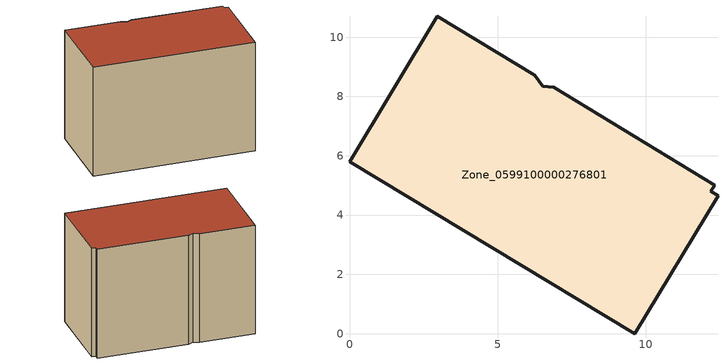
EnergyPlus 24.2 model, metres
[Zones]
Zone_0599100000276801
 floor ground (C_G): 6.89,8.32 12.32,5.01 12.18,4.8 12.43,4.65 9.63,0 0,5.79 2.97,10.7 6.24,8.71 6.51,8.35 z0
 wall outside (C_F): 9.63,0 12.43,4.65 12.18,4.8 12.32,5.01 6.89,8.32 6.51,8.35 6.24,8.71 2.97,10.7 0,5.79 9.63,0 z0:7.99
 roof outside (C_R): 12.32,5.01 6.89,8.32 6.51,8.35 6.24,8.71 2.97,10.7 0,5.79 9.63,0 12.43,4.65 12.18,4.8 z7.99
[BUILDING]
Pand.0599100000276801: North Axis=0; Terrain=City; Loads Convergence Tolerance Value=0.04; Temperature Convergence Tolerance Value=0.4; Solar Distribution=FullExterior; Maximum Number of Warmup Days=25; Minimum Number of Warmup Days=1
[Site:Location]
Rotterdam.The.Hague.AP_ZH_NLD Design_Conditions: Latitude=51.96; Longitude=4.45; Time Zone=1; Elevation=-4.5
[SITE:GROUNDTEMPERATURE:BUILDINGSURFACE]
18, 18, 18, 18, 18, 18, 18, 18, 18, 18, 18, 18
[MATERIAL] Thermal Absorptance=0.9; Solar Absorptance=0.7; Visible Absorptance=0.7
Name | Roughness | Thickness | Conductivity | Density | Specific Heat
G.TC.1946-1964 | MediumSmooth | 0.15 | 1 | 540 | 1210
F.TC.1946-1964 | Rough | 0.3 | 0.857143 | 1920 | 840
R.TC.1946-1964 | MediumRough | 0.2 | 0.235294 | 1500 | 1000
[CONSTRUCTION]
C_G: G.TC.1946-1964
C_F: F.TC.1946-1964
C_R: R.TC.1946-1964
[ZONE]
Zone_0599100000276801: Type=1; Multiplier=1; Ceiling Height=Autocalculate; Volume=Autocalculate; Floor Area=autocalculate; Part of Total Floor Area=Yes
[ZONEINFILTRATION:DESIGNFLOWRATE]
Infil_Zone_0599100000276801: Zone or ZoneList or Space or SpaceList=Zone_0599100000276801; Schedule=AlwaysOn; Design Flow Rate Calculation Method=Flow/Area; Flow Rate per Floor Area=0.003; Constant Term Coefficient=1; Temperature Term Coefficient=0; Velocity Term Coefficient=0; Velocity Squared Term Coefficient=0
[HVACTEMPLATE:ZONE:IDEALLOADSAIRSYSTEM]
Zone_0599100000276801: Maximum Heating Supply Air Temperature=50; Minimum Cooling Supply Air Temperature=13; Maximum Heating Supply Air Humidity Ratio=0.0156; Minimum Cooling Supply Air Humidity Ratio=0.0077; Heating Limit=NoLimit; Cooling Limit=NoLimit; Dehumidification Control Type=ConstantSensibleHeatRatio; Cooling Sensible Heat Ratio=0.7; Dehumidification Setpoint=60; Humidification Control Type=None; Humidification Setpoint=30; Outdoor Air Method=None; Outdoor Air Flow Rate per Person=0.00944; Outdoor Air Flow Rate per Zone Floor Area=0; Outdoor Air Flow Rate per Zone=0; Demand Controlled Ventilation Type=None; Outdoor Air Economizer Type=NoEconomizer; Heat Recovery Type=None; Sensible Heat Recovery Effectiveness=0.7; Latent Heat Recovery Effectiveness=0.65
[ZONECONTROL:THERMOSTAT]
ThermostatControl_Zone_0599100000276801: Zone or ZoneList=Zone_0599100000276801; Control Type Schedule=DualSetpointControlType; Control 1=Thermostat_Zone_0599100000276801; Temperature Difference Between Cutout And Setpoint=0
[THERMOSTATSETPOINT:DUALSETPOINT]
Thermostat_Zone_0599100000276801: Heating Setpoint Temperature Schedule=HeatingSetpoint_Zone_0599100000276801; Cooling Setpoint Temperature Schedule=CoolingSetpoint_Zone_0599100000276801
[SCHEDULE:COMPACT]
HeatingSetpoint_Zone_0599100000276801: Through: 12/31, For: AllDays, Until: 24:00, 21
CoolingSetpoint_Zone_0599100000276801: Through: 12/31, For: AllDays, Until: 24:00, 24
DualSetpointControlType: Through: 12/31, For: AllDays, Until: 24:00, 4
AlwaysOn: Through: 12/31, For: AllDays, Until: 24:00, 1
